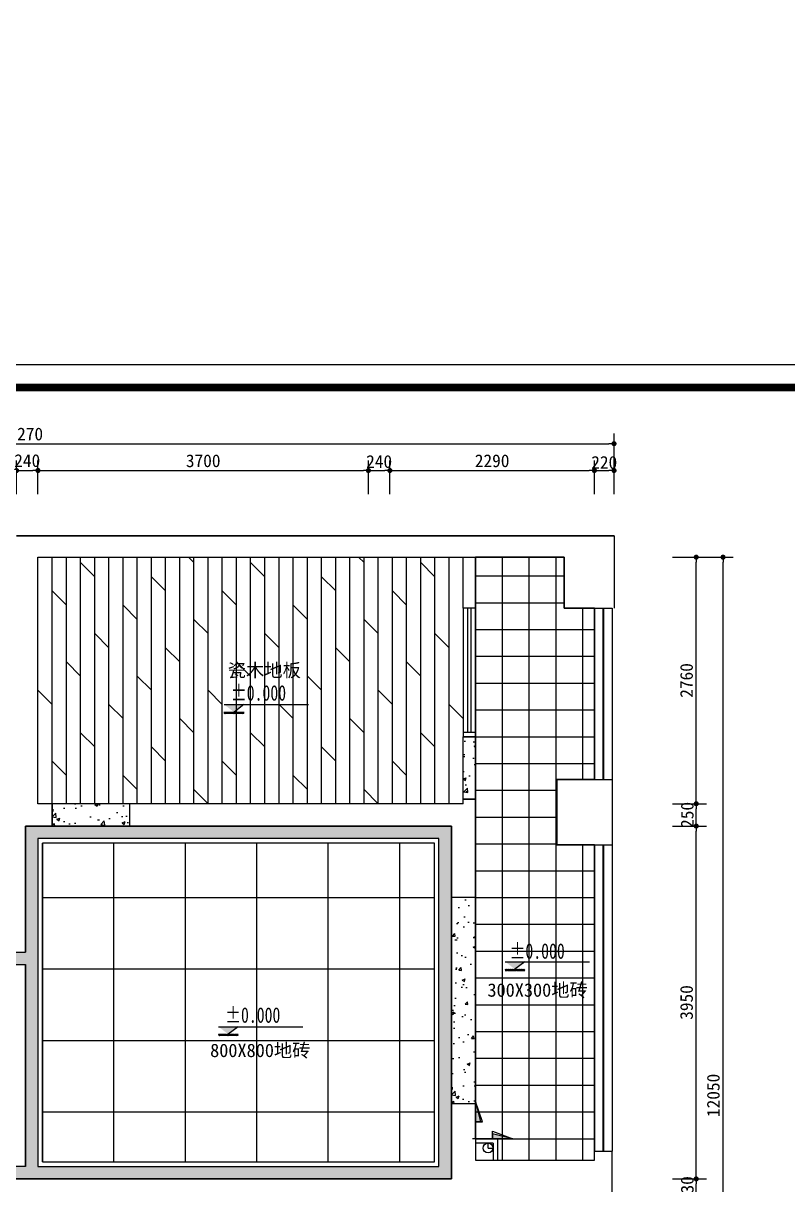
# Model space of a CAD drawing. Header units: millimetres. Extents: x -608935 to 90319, y -1318739 to -774154.
# Drawn here: x -82450 to -73890, y -809676 to -796673 of the extents above; entities that cross this region are included whole.
import ezdxf

# ---------------------------------------------------------------- set-up
doc = ezdxf.new("R2010")
doc.units = ezdxf.units.MM
doc.header["$PDMODE"] = 3
for name, color, linetype in [('250', 250, 'Continuous'), ('IFF_FURN', 30, 'Continuous'), ('layer 1', 7, 'Continuous')]:
    doc.layers.add(name, color=color, linetype=linetype)
doc.styles.add('DIM', font='simplex.shx', dxfattribs={"width": 0.8, "bigfont": 'hztxt.shx'})
doc.styles.get("Standard").update_dxf_attribs({"font": 'simhei.ttf'})
doc.styles.add('STYLE1', font='')
doc.styles.add('平面', font='', dxfattribs={"width": 0.75, "height": 250})
doc.styles.get('STYLE1').set_extended_font_data('SimSun')
doc.styles.get('平面').set_extended_font_data('SimSun')
doc.dimstyles.new('1-50', dxfattribs={"dimscale": 50, "dimtxt": 4, "dimasz": 1, "dimexe": 1, "dimexo": 0.1, "dimgap": 0.5, "dimtad": 1, "dimdec": 0, "dimdsep": 46, "dimtxsty": 'DIM', "dimblk": 'ARCHTICK', "dimcen": 4, "dimdle": 1, "dimclrd": 3, "dimclre": 3, "dimclrt": 1, "dimadec": 0, "dimazin": 0, "dimtfac": 1, "dimtdec": 0, "dimtmove": 2, "dimatfit": 3, "dimldrblk": 'DOT', "dimfxl": 15, "dimfxlon": 1, "dimarcsym": 0})
doc.dimstyles.new('1-55', dxfattribs={"dimscale": 57, "dimtxt": 2.5, "dimasz": 1, "dimexe": 2, "dimexo": 0.625, "dimtad": 1, "dimdec": 0, "dimrnd": 5, "dimtxsty": 'Standard', "dimblk": 'DOT', "dimcen": 2.5, "dimclrd": 1, "dimclre": 1, "dimclrt": 2, "dimadec": 0, "dimazin": 0, "dimtfac": 1, "dimtdec": 0, "dimtmove": 2, "dimatfit": 3, "dimldrblk": 'DOT', "dimfxl": 1, "dimarcsym": 0})
pattern_1 = [(50, (-77655, -808770), (364.37, -31.878), [38.1, -419.1]), (355, (-77655, -808770), (-70.486, 382.113), [30.48, -335.28]), (100.451, (-77624.64, -808772.66), (293.885, 350.233), [32.38, -356.18]), (46.184, (-77655, -808668.4), (542.16, -84.085), [57.15, -628.65]), (96.636, (-77609.8, -808675.4), (474.81, 494.85), [48.57, -534.27]), (351.184, (-77655, -808668.4), (474.81, 494.85), [45.72, -502.92]), (21, (-77604.2, -808693.8), (303.23, -204.53), [38.1, -419.1]), (326, (-77604.2, -808693.8), (123.604, 368.376), [30.48, -335.28]), (71.451, (-77578.94, -808710.84), (426.833, 163.846), [32.38, -356.18]), (37.5, (-77655, -808770), (6.1772, 169.11), [0, -331.216, 0, -340.36, 0, -336.55]), (7.5, (-77655, -808770), (133.639, 200.361), [0, -194.056, 0, -323.596, 0, -128.27]), (327.5, (-77768.29, -808770), (271.181, -11.4575), [0, -127, 0, -396.24, 0, -525.78]), (317.5, (-77819.1, -808770), (296.258, 50.853), [0, -165.1, 0, -263.144, 0, -373.38])]

# ---------------------------------------------------------------- blocks, each defined once
blk = doc.blocks.new('_Dot')
at = {"color": 0, "linetype": 'ByBlock', "lineweight": -2}
blk.add_line((-0.5, 0), (-1, 0), dxfattribs=at)
at = {"color": 0, "linetype": 'ByBlock', "const_width": 0.5}
blk.add_lwpolyline([(-0.25, 0, 1), (0.25, 0, 1)], format="xyb", close=True, dxfattribs=at)
blk = doc.blocks.new('*D218')
at = {"layer": '250', "color": 1, "lineweight": -2}
for p, q in [((-82525, -801944), (-82525, -801566)), ((-82285, -801944), (-82285, -801566)), ((-82468, -801680), (-82342, -801680))]:
    blk.add_line(p, q, dxfattribs=at)
at = {"layer": 'Defpoints', "color": 0}
for p in [(-82285, -801680), (-82525, -801980), (-82285, -801980)]:
    blk.add_point(p, dxfattribs=at)
at = {"layer": '250', "color": 1, "lineweight": -2, "xscale": 57, "yscale": 57, "zscale": 57, "rotation": 180}
blk.add_blockref('_Dot', (-82525, -801680), dxfattribs=at)
at = {"layer": '250', "color": 1, "lineweight": -2, "xscale": 57, "yscale": 57, "zscale": 57}
blk.add_blockref('_Dot', (-82285, -801680), dxfattribs=at)
at = {"layer": '250', "color": 2, "insert": (-82405, -801570), "char_height": 142.5, "attachment_point": 5}
blk.add_mtext('240', dxfattribs=at)
blk = doc.blocks.new('*D219')
at = {"layer": '250', "color": 1, "lineweight": -2}
for p, q in [((-82285, -801944), (-82285, -801566)), ((-78585, -801944), (-78585, -801566)), ((-82228, -801680), (-78642, -801680))]:
    blk.add_line(p, q, dxfattribs=at)
at = {"layer": 'Defpoints', "color": 0}
for p in [(-78585, -801680), (-82285, -801980), (-78585, -801980)]:
    blk.add_point(p, dxfattribs=at)
at = {"layer": '250', "color": 1, "lineweight": -2, "xscale": 57, "yscale": 57, "zscale": 57, "rotation": 180}
blk.add_blockref('_Dot', (-82285, -801680), dxfattribs=at)
at = {"layer": '250', "color": 1, "lineweight": -2, "xscale": 57, "yscale": 57, "zscale": 57}
blk.add_blockref('_Dot', (-78585, -801680), dxfattribs=at)
at = {"layer": '250', "color": 2, "insert": (-80435, -801572), "char_height": 142.5, "attachment_point": 5}
blk.add_mtext('3700', dxfattribs=at)
blk = doc.blocks.new('*D220')
at = {"layer": '250', "color": 1, "lineweight": -2}
for p, q in [((-78585, -801944), (-78585, -801566)), ((-78345, -801944), (-78345, -801566)), ((-78528, -801680), (-78402, -801680))]:
    blk.add_line(p, q, dxfattribs=at)
at = {"layer": 'Defpoints', "color": 0}
for p in [(-78345, -801680), (-78585, -801980), (-78345, -801980)]:
    blk.add_point(p, dxfattribs=at)
at = {"layer": '250', "color": 1, "lineweight": -2, "xscale": 57, "yscale": 57, "zscale": 57, "rotation": 180}
blk.add_blockref('_Dot', (-78585, -801680), dxfattribs=at)
at = {"layer": '250', "color": 1, "lineweight": -2, "xscale": 57, "yscale": 57, "zscale": 57}
blk.add_blockref('_Dot', (-78345, -801680), dxfattribs=at)
at = {"layer": '250', "color": 2, "insert": (-78465, -801580), "char_height": 142.5, "attachment_point": 5}
blk.add_mtext('240', dxfattribs=at)
blk = doc.blocks.new('*D221')
at = {"layer": '250', "color": 1, "lineweight": -2}
for p, q in [((-78345, -801944), (-78345, -801566)), ((-76055, -801944), (-76055, -801566)), ((-78288, -801680), (-76112, -801680))]:
    blk.add_line(p, q, dxfattribs=at)
at = {"layer": 'Defpoints', "color": 0}
for p in [(-76055, -801680), (-78345, -801980), (-76055, -801980)]:
    blk.add_point(p, dxfattribs=at)
at = {"layer": '250', "color": 1, "lineweight": -2, "xscale": 57, "yscale": 57, "zscale": 57, "rotation": 180}
blk.add_blockref('_Dot', (-78345, -801680), dxfattribs=at)
at = {"layer": '250', "color": 1, "lineweight": -2, "xscale": 57, "yscale": 57, "zscale": 57}
blk.add_blockref('_Dot', (-76055, -801680), dxfattribs=at)
at = {"layer": '250', "color": 2, "insert": (-77200, -801572), "char_height": 142.5, "attachment_point": 5}
blk.add_mtext('2290', dxfattribs=at)
blk = doc.blocks.new('*D222')
at = {"layer": '250', "color": 1, "lineweight": -2}
for p, q in [((-76055, -801944), (-76055, -801566)), ((-75835, -801944), (-75835, -801566)), ((-75998, -801680), (-75892, -801680))]:
    blk.add_line(p, q, dxfattribs=at)
at = {"layer": 'Defpoints', "color": 0}
for p in [(-75835, -801680), (-76055, -801980), (-75835, -801980)]:
    blk.add_point(p, dxfattribs=at)
at = {"layer": '250', "color": 1, "lineweight": -2, "xscale": 57, "yscale": 57, "zscale": 57, "rotation": 180}
blk.add_blockref('_Dot', (-76055, -801680), dxfattribs=at)
at = {"layer": '250', "color": 1, "lineweight": -2, "xscale": 57, "yscale": 57, "zscale": 57}
blk.add_blockref('_Dot', (-75835, -801680), dxfattribs=at)
at = {"layer": '250', "color": 2, "insert": (-75945, -801590), "char_height": 142.5, "attachment_point": 5}
blk.add_mtext('220', dxfattribs=at)
blk = doc.blocks.new('*D223')
at = {"layer": '250', "color": 1, "lineweight": -2}
for p, q in [((-89105, -801909), (-89105, -801266)), ((-75835, -801909), (-75835, -801266)), ((-89048, -801380), (-75892, -801380))]:
    blk.add_line(p, q, dxfattribs=at)
at = {"layer": 'Defpoints', "color": 0}
for p in [(-75835, -801380), (-89105, -801944), (-75835, -801944)]:
    blk.add_point(p, dxfattribs=at)
at = {"layer": '250', "color": 1, "lineweight": -2, "xscale": 57, "yscale": 57, "zscale": 57, "rotation": 180}
blk.add_blockref('_Dot', (-89105, -801380), dxfattribs=at)
at = {"layer": '250', "color": 1, "lineweight": -2, "xscale": 57, "yscale": 57, "zscale": 57}
blk.add_blockref('_Dot', (-75835, -801380), dxfattribs=at)
at = {"layer": '250', "color": 2, "insert": (-82470, -801272), "char_height": 142.5, "attachment_point": 5}
blk.add_mtext('13270', dxfattribs=at)
blk = doc.blocks.new('*D228')
at = {"layer": '250', "color": 1, "lineweight": -2}
for p, q in [((-75179, -809610), (-74801, -809610)), ((-74915, -809783), (-74915, -809667)), ((-75179, -809840), (-74801, -809840))]:
    blk.add_line(p, q, dxfattribs=at)
at = {"layer": 'Defpoints', "color": 0}
for p in [(-75215, -809610), (-74915, -809610), (-75215, -809840)]:
    blk.add_point(p, dxfattribs=at)
at = {"layer": '250', "color": 1, "lineweight": -2, "xscale": 57, "yscale": 57, "zscale": 57}
for p, rotation in [((-74915, -809610), 90), ((-74915, -809840), 270)]:
    blk.add_blockref('_Dot', p, dxfattribs=dict(at, rotation=rotation))
at = {"layer": '250', "color": 2, "insert": (-75015, -809725), "char_height": 142.5, "attachment_point": 5, "rotation": 90}
blk.add_mtext('230', dxfattribs=at)
blk = doc.blocks.new('*D229')
at = {"layer": '250', "color": 1, "lineweight": -2}
for p, q in [((-75179, -805660), (-74801, -805660)), ((-74915, -809553), (-74915, -805717)), ((-75179, -809610), (-74801, -809610))]:
    blk.add_line(p, q, dxfattribs=at)
at = {"layer": 'Defpoints', "color": 0}
for p in [(-75215, -805660), (-74915, -805660), (-75215, -809610)]:
    blk.add_point(p, dxfattribs=at)
at = {"layer": '250', "color": 1, "lineweight": -2, "xscale": 57, "yscale": 57, "zscale": 57}
for p, rotation in [((-74915, -805660), 90), ((-74915, -809610), 270)]:
    blk.add_blockref('_Dot', p, dxfattribs=dict(at, rotation=rotation))
at = {"layer": '250', "color": 2, "insert": (-75023, -807635), "char_height": 142.5, "attachment_point": 5, "rotation": 90}
blk.add_mtext('3950', dxfattribs=at)
blk = doc.blocks.new('*D230')
at = {"layer": '250', "color": 1, "lineweight": -2}
for p, q in [((-75179, -805410), (-74801, -805410)), ((-74915, -805603), (-74915, -805467)), ((-75179, -805660), (-74801, -805660))]:
    blk.add_line(p, q, dxfattribs=at)
at = {"layer": 'Defpoints', "color": 0}
for p in [(-75215, -805410), (-74915, -805410), (-75215, -805660)]:
    blk.add_point(p, dxfattribs=at)
at = {"layer": '250', "color": 1, "lineweight": -2, "xscale": 57, "yscale": 57, "zscale": 57}
for p, rotation in [((-74915, -805410), 90), ((-74915, -805660), 270)]:
    blk.add_blockref('_Dot', p, dxfattribs=dict(at, rotation=rotation))
at = {"layer": '250', "color": 2, "insert": (-75015, -805535), "char_height": 142.5, "attachment_point": 5, "rotation": 90}
blk.add_mtext('250', dxfattribs=at)
blk = doc.blocks.new('*D231')
at = {"layer": '250', "color": 1, "lineweight": -2}
for p, q in [((-75179, -802650), (-74801, -802650)), ((-74915, -805353), (-74915, -802707)), ((-75179, -805410), (-74801, -805410))]:
    blk.add_line(p, q, dxfattribs=at)
at = {"layer": 'Defpoints', "color": 0}
for p in [(-75215, -802650), (-74915, -802650), (-75215, -805410)]:
    blk.add_point(p, dxfattribs=at)
at = {"layer": '250', "color": 1, "lineweight": -2, "xscale": 57, "yscale": 57, "zscale": 57}
for p, rotation in [((-74915, -802650), 90), ((-74915, -805410), 270)]:
    blk.add_blockref('_Dot', p, dxfattribs=dict(at, rotation=rotation))
at = {"layer": '250', "color": 2, "insert": (-75023, -804030), "char_height": 142.5, "attachment_point": 5, "rotation": 90}
blk.add_mtext('2760', dxfattribs=at)
blk = doc.blocks.new('*D232')
at = {"layer": '250', "color": 1, "lineweight": -2}
for p, q in [((-75144, -802650), (-74501, -802650)), ((-74615, -814643), (-74615, -802707)), ((-75144, -814700), (-74501, -814700))]:
    blk.add_line(p, q, dxfattribs=at)
at = {"layer": 'Defpoints', "color": 0}
for p in [(-75179, -802650), (-74615, -802650), (-75179, -814700)]:
    blk.add_point(p, dxfattribs=at)
at = {"layer": '250', "color": 1, "lineweight": -2, "xscale": 57, "yscale": 57, "zscale": 57}
for p, rotation in [((-74615, -802650), 90), ((-74615, -814700), 270)]:
    blk.add_blockref('_Dot', p, dxfattribs=dict(at, rotation=rotation))
at = {"layer": '250', "color": 2, "insert": (-74723, -808675), "char_height": 142.5, "attachment_point": 5, "rotation": 90}
blk.add_mtext('12050', dxfattribs=at)
blk = doc.blocks.new('A$C54AD448D')
blk.add_lwpolyline([(-240, 15583), (-22136, 15583), (-22136, 240), (-240, 240)], close=True)
at = {"layer": 'IFF_FURN'}
blk.add_lwpolyline([(0, 15823), (-22376, 15823), (-22376, 0), (0, 0)], close=True, dxfattribs=at)
at = {"layer": 'IFF_FURN', "color": 8, "const_width": 79.9}
blk.add_lwpolyline([(-22136, 15583), (-22136, 240), (-240, 240), (-240, 15583), (-22136, 15583)], dxfattribs=at)
blk = doc.blocks.new('54ewq')
blk.add_hatch(color=1).paths.add_polyline_path([(75200, -272756), (75017, -272756), (75108, -272825)])
h = blk.add_hatch()
h.set_pattern_fill('SACNCR', color=1, scale=1.92, angle=180.0122, style=0)
h.set_pattern_definition([(45.01224, (-58699.985, -326776.9863), (-3.23358277, 3.23220149), []), (45.01224, (-58696.752, -326776.9856), (-3.23358277, 3.23220149), [0, -4.572])])
h.paths.add_polyline_path([(75109, -272825), (75108, -272825), (75108, -272825), (75017, -272825), (75017, -272838), (75201, -272838), (75201, -272825)])
at = {"color": 1}
for p, q in [((75017, -272756), (75802, -272756)), ((75200, -272756), (75108, -272825))]:
    blk.add_line(p, q, dxfattribs=at)
blk = doc.blocks.new('DETRFDS')
blk.add_hatch(color=1).paths.add_polyline_path([(440892, -361971), (440892, -361921), (440683, -361971)])
at = {"color": 1}
for p, q in [((440683, -361971), (440892, -361921)), ((440892, -361921), (440892, -361971)), ((440683, -361971), (441101, -361971))]:
    blk.add_line(p, q, dxfattribs=at)
blk = doc.blocks.new('OIUYRW')
at = {"xscale": -1, "rotation": 90}
blk.add_blockref('DETRFDS', (79096, 79096), dxfattribs=at)
blk.add_blockref('DETRFDS', (0, 0))
blk = doc.blocks.new('rf')
at = {"layer": '250', "color": 1}
for p, q in [((-64294, -717022), (-64294, -717100)), ((-64294, -717100), (-64067, -717022)), ((-64483, -717211), (-64400, -717211)), ((-64400, -717211), (-64483, -717438))]:
    blk.add_line(p, q, dxfattribs=at)
at = {"xscale": -1.083456000036676, "yscale": 1.083456000036676, "zscale": 1.083456, "rotation": 270}
blk.add_blockref('OIUYRW', (327697, -1194899), dxfattribs=at)
blk = doc.blocks.new('_ArchTick')
at = {"color": 0, "linetype": 'ByBlock', "const_width": 0.15}
blk.add_lwpolyline([(-0.5, -0.5), (0.5, 0.5)], dxfattribs=at)
blk = doc.blocks.new('*D704')
at = {"layer": '250', "color": 3, "lineweight": -2}
for p, q in [((-79965, -774965), (-79625, -774965)), ((-79915, -775715), (-79915, -774915)), ((-79675, -775715), (-79675, -774915)), ((-112083, -810400), (-109328, -810400)), ((-112033, -810755), (-112033, -810350)), ((-109378, -810755), (-109378, -810350)), ((19170, -838840), (19170, -829555)), ((18420, -829605), (19220, -829605)), ((18420, -838790), (19220, -838790))]:
    blk.add_line(p, q, dxfattribs=at)
at = {"layer": 'Defpoints', "color": 0}
for p in [(-79675, -774965), (-79915, -783895), (-79675, -783895), (-109378, -810400), (-112033, -810760), (-109378, -810760), (17850, -829605), (19170, -829605), (17850, -838790)]:
    blk.add_point(p, dxfattribs=at)
at = {"layer": '250', "color": 3, "lineweight": -2, "xscale": 50, "yscale": 50, "zscale": 50}
for p, rotation in [((-79915, -774965), 180), ((-112033, -810400), 180), ((19170, -829605), 90), ((19170, -838790), 270)]:
    blk.add_blockref('_ArchTick', p, dxfattribs=dict(at, rotation=rotation))
for p in [(-79675, -774965), (-109378, -810400)]:
    blk.add_blockref('_ArchTick', p, dxfattribs=at)
at = {"layer": '250', "color": 1, "char_height": 200, "attachment_point": 5, "style": 'DIM'}
for s, insert in [('240', (-79795, -774778)), ('2655', (-110705, -810275))]:
    blk.add_mtext(s, dxfattribs=dict(at, insert=insert))
at = {"layer": '250', "color": 1, "insert": (19045, -834198), "char_height": 200, "attachment_point": 5, "rotation": 90, "style": 'DIM'}
blk.add_mtext('9185', dxfattribs=at)
blk = doc.blocks.new('*D705')
at = {"layer": '250', "color": 3, "lineweight": -2}
for p, q in [((-79725, -774965), (-78435, -774965)), ((-79675, -775715), (-79675, -774915)), ((-78485, -775715), (-78485, -774915)), ((4795, -828000), (17680, -828000)), ((4845, -828750), (4845, -827950)), ((17630, -828750), (17630, -827950)), ((-44439, -832660), (-43849, -832660)), ((-44389, -832595), (-44389, -832710)), ((-43899, -832595), (-43899, -832710))]:
    blk.add_line(p, q, dxfattribs=at)
at = {"layer": 'Defpoints', "color": 0}
for p in [(-78485, -774965), (-79675, -777160), (-78485, -777400), (17630, -828000), (4845, -829395), (17630, -829395), (-44389, -832590), (-43899, -832590), (-43899, -832660)]:
    blk.add_point(p, dxfattribs=at)
at = {"layer": '250', "color": 3, "lineweight": -2, "xscale": 50, "yscale": 50, "zscale": 50, "rotation": 180}
for p in [(-79675, -774965), (4845, -828000), (-44389, -832660)]:
    blk.add_blockref('_ArchTick', p, dxfattribs=at)
at = {"layer": '250', "color": 3, "lineweight": -2, "xscale": 50, "yscale": 50, "zscale": 50}
for p in [(-78485, -774965), (17630, -828000), (-43899, -832660)]:
    blk.add_blockref('_ArchTick', p, dxfattribs=at)
at = {"layer": '250', "color": 1, "char_height": 200, "attachment_point": 5, "style": 'DIM'}
for s, insert in [('1190', (-79080, -774840)), ('12785', (11238, -827875)), ('490', (-44144, -832535))]:
    blk.add_mtext(s, dxfattribs=dict(at, insert=insert))
blk = doc.blocks.new('*D706')
at = {"layer": '250', "color": 3, "lineweight": -2}
for p, q in [((-78535, -774965), (-78285, -774965)), ((-78485, -775715), (-78485, -774915)), ((-78335, -775715), (-78335, -774915)), ((3230, -829555), (3230, -838840)), ((3980, -829605), (3180, -829605)), ((3980, -838790), (3180, -838790))]:
    blk.add_line(p, q, dxfattribs=at)
at = {"layer": 'Defpoints', "color": 0}
for p in [(-78335, -774965), (-78485, -777400), (-78335, -777400), (4595, -829605), (3230, -838790), (4595, -838790)]:
    blk.add_point(p, dxfattribs=at)
at = {"layer": '250', "color": 3, "lineweight": -2, "xscale": 50, "yscale": 50, "zscale": 50}
for p, rotation in [((-78485, -774965), 180), ((3230, -829605), 90), ((3230, -838790), 270)]:
    blk.add_blockref('_ArchTick', p, dxfattribs=dict(at, rotation=rotation))
blk.add_blockref('_ArchTick', (-78335, -774965), dxfattribs=at)
at = {"layer": '250', "color": 1, "insert": (-78410, -774777.5), "char_height": 200, "attachment_point": 5, "style": 'DIM'}
blk.add_mtext('150', dxfattribs=at)
at = {"layer": '250', "color": 1, "insert": (3105, -834197.5), "char_height": 200, "attachment_point": 5, "rotation": 90, "style": 'DIM'}
blk.add_mtext('9185', dxfattribs=at)
blk = doc.blocks.new('*D716')
at = {"layer": '250', "color": 3, "lineweight": -2}
for p, q in [((-79675, -785500), (-79675, -786300)), ((-74000, -785500), (-74000, -786300)), ((-79725, -786250), (-73950, -786250)), ((42050, -839090), (42050, -839890)), ((44220, -839090), (44220, -839890)), ((42000, -839840), (44270, -839840))]:
    blk.add_line(p, q, dxfattribs=at)
at = {"layer": 'Defpoints', "color": 0}
for p in [(-79675, -784450), (-74000, -784960), (-74000, -786250), (44220, -830230), (42050, -830740), (44220, -839840)]:
    blk.add_point(p, dxfattribs=at)
at = {"layer": '250', "color": 3, "lineweight": -2, "xscale": 50, "yscale": 50, "zscale": 50, "rotation": 180}
for p in [(-79675, -786250), (42050, -839840)]:
    blk.add_blockref('_ArchTick', p, dxfattribs=at)
at = {"layer": '250', "color": 3, "lineweight": -2, "xscale": 50, "yscale": 50, "zscale": 50}
for p in [(-74000, -786250), (44220, -839840)]:
    blk.add_blockref('_ArchTick', p, dxfattribs=at)
at = {"layer": '250', "color": 1, "char_height": 200, "attachment_point": 5, "style": 'DIM'}
for s, insert in [('5675', (-76837.5, -786125)), ('2170', (43135, -839715))]:
    blk.add_mtext(s, dxfattribs=dict(at, insert=insert))
blk = doc.blocks.new('*D715')
at = {"layer": '250', "color": 3, "lineweight": -2}
for p, q in [((-79915, -785500), (-79915, -786300)), ((-79675, -785500), (-79675, -786300)), ((-79965, -786250), (-79625, -786250))]:
    blk.add_line(p, q, dxfattribs=at)
at = {"layer": '250', "color": 1, "lineweight": -2}
for p, q in [((41690, -831052), (41690, -830953)), ((43190, -831052), (43190, -830953)), ((43133, -831067), (41747, -831067))]:
    blk.add_line(p, q, dxfattribs=at)
at = {"layer": 'Defpoints', "color": 0}
for p in [(-79675, -780660), (-79915, -781410), (-79675, -786250), (41690, -831067), (41690, -831087), (43190, -831087)]:
    blk.add_point(p, dxfattribs=at)
at = {"layer": '250', "color": 3, "lineweight": -2, "xscale": 50, "yscale": 50, "zscale": 50, "rotation": 180}
blk.add_blockref('_ArchTick', (-79915, -786250), dxfattribs=at)
at = {"layer": '250', "color": 3, "lineweight": -2, "xscale": 50, "yscale": 50, "zscale": 50}
blk.add_blockref('_ArchTick', (-79675, -786250), dxfattribs=at)
at = {"layer": '250', "color": 1, "lineweight": -2, "xscale": 57, "yscale": 57, "zscale": 57, "rotation": 180}
blk.add_blockref('_Dot', (41690, -831067), dxfattribs=at)
at = {"layer": '250', "color": 1, "lineweight": -2, "xscale": 57, "yscale": 57, "zscale": 57}
blk.add_blockref('_Dot', (43190, -831067), dxfattribs=at)
at = {"layer": '250', "color": 1, "insert": (-79795, -786110), "char_height": 200, "attachment_point": 5, "style": 'DIM'}
blk.add_mtext('240', dxfattribs=at)
at = {"layer": '250', "color": 2, "insert": (42440, -830960), "char_height": 142.5, "attachment_point": 5}
blk.add_mtext('1500', dxfattribs=at)

msp = doc.modelspace()

# ---------------------------------------------------------------- hatches: boundary and pattern name
at = {"layer": '250'}
h = msp.add_hatch(dxfattribs=at)
h.set_pattern_fill('DOLMIT', color=251, scale=25, angle=90, style=0, double=1)
h.set_pattern_definition([(90, (-82285, -805410), (-158.75, 1e-14), []), (135, (-82285, -805410), (-317.5, -317.5), [224.506, -449.012])])
h.paths.add_polyline_path([(-82285, -802650), (-82285, -805410), (-82125, -805410), (-81255, -805410), (-77525, -805410), (-77525, -805360), (-77525, -804660), (-77525, -803220), (-77525, -802650)])
h = msp.add_hatch(dxfattribs=at)
h.set_pattern_fill('_USER', color=251, scale=300, style=0, double=1, pattern_type=0)
h.set_pattern_definition([(0, (-77385, -809160), (0, 300), []), (90, (-77385, -809160), (-300, 2e-14), [])])
h.paths.add_polyline_path([(-76055, -803220), (-76395, -803220), (-76395, -802650), (-77385, -802650), (-77385, -809160), (-77140, -809160), (-77140, -809400), (-76055, -809400), (-76055, -805870), (-76475, -805870), (-76475, -805140), (-76055, -805140)])
h = msp.add_hatch(dxfattribs=at)
h.set_pattern_fill('DOLMIT', color=1, scale=25, angle=90, style=0, double=1)
h.set_pattern_definition([(90, (-77525, -805360), (-158.75, 1e-14), []), (135, (-77525, -805360), (-317.5, -317.5), [224.5, -449.01])])
h.paths.add_polyline_path([(-77385, -804660), (-77525, -804660), (-77525, -805360), (-77385, -805360)])
h = msp.add_hatch(dxfattribs=at)
h.set_pattern_fill('AR-CONC', color=251, scale=2, style=0, double=1)
h.set_pattern_definition(pattern_1)
h.paths.add_polyline_path([(-77385, -804660), (-77525, -804660), (-77525, -805360), (-77385, -805360)])
h = msp.add_hatch(dxfattribs=at)
h.set_pattern_fill('AR-CONC', color=251, scale=2, style=0, double=1)
h.set_pattern_definition([(50, (-82125, -805660), (364.37, -31.88), [38.1, -419.1]), (355, (-82125, -805660), (-70.49, 382.11), [30.48, -335.28]), (100.45, (-82094.64, -805662.66), (293.89, 350.23), [32.38, -356.18]), (46.184, (-82125, -805558.4), (542.16, -84.08), [57.15, -628.65]), (96.636, (-82079.8, -805565.4), (474.8, 494.85), [48.57, -534.27]), (351.184, (-82125, -805558.4), (474.8, 494.85), [45.72, -502.92]), (21, (-82074.2, -805583.8), (303.23, -204.53), [38.1, -419.1]), (326, (-82074.2, -805583.8), (123.6, 368.38), [30.48, -335.28]), (71.45, (-82048.94, -805600.84), (426.83, 163.85), [32.38, -356.18]), (37.5, (-82125, -805660), (6.177, 169.11), [0, -331.216, 0, -340.36, 0, -336.55]), (7.5, (-82125, -805660), (133.64, 200.36), [0, -194.056, 0, -323.596, 0, -128.27]), (327.5, (-82238.29, -805660), (271.181, -11.457), [0, -127, 0, -396.24, 0, -525.78]), (317.5, (-82289.1, -805660), (296.26, 50.853), [0, -165.1, 0, -263.144, 0, -373.38])])
h.paths.add_polyline_path([(-81255, -805410), (-82125, -805410), (-82125, -805660), (-81255, -805660)])
h = msp.add_hatch(dxfattribs=at)
h.set_pattern_fill('AR-SAND', color=8, scale=2, style=0, double=1)
h.set_pattern_definition([(37.5, (-83230.004, -807635), (-3.2001, 97.8826), [0, -77.216, 0, -86.36, 0, -82.55]), (7.5, (-83230, -807635), (89.9047, 143.365), [0, -41.656, 0, -69.596, 0, -26.67]), (327.5, (-83292.49, -807635), (158.1985, 0.2874), [0, -25.4, 0, -91.44, 0, -119.38]), (317.5, (-83292.49, -807635), (152.7113, 44.586), [0, -12.7, 0, -59.944, 0, -68.58])])
h.paths.add_polyline_path([(-77655, -809610), (-88805, -809610), (-88805, -808280), (-88545, -808280), (-88545, -807070), (-82425, -807070), (-82425, -805660), (-77655, -805660)])
h.paths.add_polyline_path([(-82425, -809470), (-88665, -809470), (-88665, -808420), (-88405, -808420), (-88405, -807210), (-82425, -807210)], flags=16)
h.paths.add_polyline_path([(-82285, -809470), (-77795, -809470), (-77795, -805800), (-82285, -805800)], flags=16)
edge = h.paths.add_edge_path(flags=0)
edge.add_line((-82425, -809470), (-82425, -807210))
h = msp.add_hatch(dxfattribs=at)
h.set_pattern_fill('_USER', color=251, scale=800, style=0, double=1, pattern_type=0)
h.set_pattern_definition([(0, (-82235, -808060), (0, 800), []), (90, (-82235, -808060), (-800, 5e-14), [])])
h.paths.add_polyline_path([(-82235, -809420), (-77845, -809420), (-77845, -805850), (-82235, -805850)])
h = msp.add_hatch(dxfattribs=at)
h.set_pattern_fill('AR-CONC', color=251, scale=2, style=0, double=1)
h.set_pattern_definition(pattern_1)
h.paths.add_polyline_path([(-77385, -806460), (-77655, -806460), (-77655, -808770), (-77385, -808770)])

# ---------------------------------------------------------------- linework, layer by layer
at = {"layer": '250', "color": 0}
for p, q in [((-82525, -802410), (-75835, -802410)), ((-75835, -802410), (-75835, -803220)), ((-82285, -805410), (-82285, -802650)), ((-82285, -802650), (-76395, -802650)), ((-77525, -803220), (-77525, -802650)), ((-77385, -803220), (-77385, -802650)), ((-76395, -802650), (-76395, -803220)), ((-76395, -803220), (-76055, -803220)), ((-76055, -803220), (-75855, -803220)), ((-77385, -804660), (-77525, -804660)), ((-76055, -805140), (-76475, -805140)), ((-76475, -805140), (-76475, -805870)), ((-76055, -805140), (-75855, -805140)), ((-75855, -805140), (-75855, -805870)), ((-77525, -805410), (-77525, -805360)), ((-77525, -805360), (-77385, -805360)), ((-77385, -805410), (-77385, -805360)), ((-82125, -805410), (-82285, -805410)), ((-82125, -805660), (-82125, -805410)), ((-81255, -805660), (-81255, -805410)), ((-77525, -805410), (-81255, -805410)), ((-77385, -805410), (-77385, -806460)), ((-82425, -807070), (-82425, -805660)), ((-82425, -805660), (-82125, -805660)), ((-81255, -805660), (-77655, -805660)), ((-77655, -805660), (-77655, -806460)), ((-76475, -805870), (-76055, -805870)), ((-76055, -805870), (-75855, -805870)), ((-77385, -806460), (-77655, -806460)), ((-77385, -808770), (-77655, -808770)), ((-77655, -808770), (-77655, -809610)), ((-77385, -808770), (-77385, -809400)), ((-77140, -809160), (-77385, -809160)), ((-77140, -809160), (-77140, -809400)), ((-77190, -809210), (-77385, -809210)), ((-77245, -809265), (-77245, -809210)), ((-77245, -809265), (-77190, -809265)), ((-77190, -809210), (-77190, -809400)), ((-77385, -809400), (-76055, -809400)), ((-76055, -809300), (-75855, -809300)), ((-76055, -809400), (-76055, -809300)), ((-75855, -810810), (-75855, -809300)), ((-83025, -809610), (-77655, -809610))]:
    msp.add_line(p, q, dxfattribs=at)
at = {"layer": '250', "color": 2}
for p, q in [((-77385, -803220), (-77525, -803220)), ((-77475, -803220), (-77475, -804610.2)), ((-77435, -804610.2), (-77435, -803220)), ((-77385, -808770), (-77385, -806460)), ((-82965, -807070), (-82425, -807070))]:
    msp.add_line(p, q, dxfattribs=at)
at = {"layer": '250', "color": 1}
for p, q in [((-77525, -803220), (-77525, -804660)), ((-77385, -804660), (-77385, -803220)), ((-76055, -803220), (-76055, -805140)), ((-75855, -803220), (-75855, -805140)), ((-77525, -804610.2), (-77385, -804610.2)), ((-76055, -805870), (-76055, -809300)), ((-75855, -805870), (-75855, -809300)), ((-82425, -807210), (-82425, -809470)), ((-82425, -809470), (-82425, -807210))]:
    msp.add_line(p, q, dxfattribs=at)
for points in [[(-75835, -802410), (-82525, -802410)], [(-82425, -809470), (-88665, -809470), (-88665, -808420), (-88405, -808420), (-88405, -807210), (-82425, -807210), (-82425, -809470)], [(-82425, -807210), (-82425, -809470)]]:
    msp.add_lwpolyline(points, dxfattribs=at)
at = {"layer": '250', "color": 2}
for points in [[(-76055, -803220), (-76395, -803220), (-76395, -802650), (-77385, -802650), (-77385, -809160), (-77140, -809160), (-77140, -809400), (-76055, -809400), (-76055, -805870), (-76475, -805870), (-76475, -805140), (-76055, -805140), (-76055, -803220)], [(-77655, -809610), (-88805, -809610), (-88805, -808280), (-88545, -808280), (-88545, -807070), (-82425, -807070), (-82425, -805660), (-77655, -805660), (-77655, -809610)], [(-82425, -807070), (-82425, -805660), (-77655, -805660), (-77655, -809610), (-82425, -809610)], [(-82425, -809610), (-77655, -809610), (-77655, -805660), (-82425, -805660), (-82425, -807070)]]:
    msp.add_lwpolyline(points, dxfattribs=at)
at = {"layer": '250', "color": 2, "const_width": 25}
for points in [[(-75955, -803220), (-75955, -805140)], [(-75955, -805870), (-75955, -809300)]]:
    msp.add_lwpolyline(points, dxfattribs=at)
at = {"layer": '250', "color": 251}
for points in [[(-77525, -804660), (-77385, -804660), (-77385, -805360), (-77525, -805360)], [(-82125, -805660), (-81255, -805660), (-81255, -805410), (-82125, -805410)]]:
    msp.add_lwpolyline(points, close=True, dxfattribs=at)
at = {"layer": '250', "color": 2}
msp.add_lwpolyline([(-82285, -809470), (-77795, -809470), (-77795, -805800), (-82285, -805800)], close=True, dxfattribs=at)
at = {"layer": '250', "color": 1}
msp.add_lwpolyline([(-82235, -809420), (-77845, -809420), (-77845, -805850), (-82235, -805850)], close=True, dxfattribs=at)
at = {"layer": '250', "color": 0}
msp.add_circle((-77245, -809265), 55, dxfattribs=at)

# ---------------------------------------------------------------- block references
at = {"color": 7, "linetype": 'ByBlock', "xscale": 1.061146067193476, "yscale": 1.06114606722258, "zscale": 1.061146067202521}
msp.add_blockref('A$C54AD448D', (-69063.7, -817287), dxfattribs=at)
at = {"xscale": 1.199999999982538, "yscale": 1.199999999953434, "zscale": 1.199999999999999}
for p in [(-170219.4, -476993.4), (-167074, -479871.7), (-170283.6, -480599.5)]:
    msp.add_blockref('54ewq', p, dxfattribs=at)
at = {"layer": '250', "color": 1, "rotation": 90}
msp.add_blockref('rf', (-794407.1, -744677.2), dxfattribs=at)

# ---------------------------------------------------------------- texts
at = {"color": 250, "char_height": 172.8, "width": 3761.742, "attachment_point": 1, "style": '平面'}
for insert in [(-80124.1, -804082.9), (-77003.8, -806972.5), (-80188.3, -807689)]:
    msp.add_mtext('{\\fSimHei|b0|i0|c134|p2;\\C1;%%P0.000}', dxfattribs=dict(at, insert=insert))
at = {"layer": 'layer 1', "color": 44, "lineweight": 5, "char_height": 150, "width": 4338.102, "attachment_point": 1, "style": 'STYLE1'}
for s, insert in [('{\\C7;瓷木地板}', (-80160, -803840)), ('{\\C7;300X300地砖}', (-77252.4, -807420.6)), ('{\\C7;800X800地砖}', (-80357.3, -808096.2))]:
    msp.add_mtext(s, dxfattribs=dict(at, insert=insert))

# ---------------------------------------------------------------- dimensions: what is measured, and where the dimension line sits
at = {"layer": '250', "color": 0}
for base, p1, p2, angle, dimstyle, picture, middle in [((19170, -829605), (17850, -838790), (17850, -829605), 90, '1-50', '*D704', (19045, -834197.5)), ((3230, -838790), (4595, -829605), (4595, -838790), 90, '1-50', '*D706', (3105, -834197.5)), ((41690, -831067.3), (43190, -831087.3), (41690, -831087.3), 180, '1-55', '*D715', (42440, -830959.7)), ((-74915, -802650), (-75215, -805410), (-75215, -802650), 270, '1-55', '*D231', (-75022.7, -804030)), ((-74615, -802650), (-75179.4, -814700), (-75179.4, -802650), 90, '1-55', '*D232', (-74722.7, -808675)), ((-74915, -805660), (-75215, -809610), (-75215, -805660), 270, '1-55', '*D229', (-75022.7, -807635))]:
    dim = msp.add_linear_dim(base=base, p1=p1, p2=p2, angle=angle, dimstyle=dimstyle, dxfattribs=at)
    dim.commit()
    dim.dimension.update_dxf_attribs({"geometry": picture, "text_midpoint": middle})
for base, p1, p2, dimstyle, picture, middle in [((-79675, -774965), (-79915, -783895), (-79675, -783895), '1-50', '*D704', (-79795, -774777.5)), ((17630, -828000), (4845, -829395), (17630, -829395), '1-50', '*D705', (11237.5, -827875)), ((-78485, -774965), (-79675, -777160), (-78485, -777400), '1-50', '*D705', (-79080, -774840)), ((-78335, -774965), (-78485, -777400), (-78335, -777400), '1-50', '*D706', (-78410, -774777.5)), ((44220, -839840), (42050, -830740), (44220, -830230), '1-50', '*D716', (43135, -839715)), ((-74000, -786250), (-79675, -784450), (-74000, -784960), '1-50', '*D716', (-76837.5, -786125)), ((-75835, -801380), (-89105, -801944.4), (-75835, -801944.4), '1-55', '*D223', (-82470, -801272.3)), ((-78585, -801680), (-82285, -801980), (-78585, -801980), '1-55', '*D219', (-80435, -801572.3)), ((-76055, -801680), (-78345, -801980), (-76055, -801980), '1-55', '*D221', (-77200, -801572.3))]:
    dim = msp.add_linear_dim(base=base, p1=p1, p2=p2, dimstyle=dimstyle, dxfattribs=at)
    dim.commit()
    dim.dimension.update_dxf_attribs({"geometry": picture, "text_midpoint": middle})
for base, p1, p2, dimstyle, picture, middle in [((-79675, -786250), (-79915, -781410), (-79675, -780660), '1-50', '*D715', (-79795, -786110)), ((-82285, -801680), (-82525, -801980), (-82285, -801980), '1-55', '*D218', (-82405, -801570)), ((-78345, -801680), (-78585, -801980), (-78345, -801980), '1-55', '*D220', (-78465, -801580)), ((-75835, -801680), (-76055, -801980), (-75835, -801980), '1-55', '*D222', (-75945, -801590))]:
    dim = msp.add_linear_dim(base=base, p1=p1, p2=p2, dimstyle=dimstyle, dxfattribs=at)
    dim.commit()
    dim.dimension.update_dxf_attribs({"geometry": picture, "text_midpoint": middle, "dimtype": 160})
for base, p1, p2, picture, middle in [((-74915, -805410), (-75215, -805660), (-75215, -805410), '*D230', (-75015, -805535)), ((-74915, -809610), (-75215, -809840), (-75215, -809610), '*D228', (-75015, -809725))]:
    dim = msp.add_linear_dim(base=base, p1=p1, p2=p2, angle=270, dimstyle='1-55', dxfattribs=at)
    dim.commit()
    dim.dimension.update_dxf_attribs({"geometry": picture, "text_midpoint": middle, "dimtype": 160})

doc.saveas('drawing.dxf')
